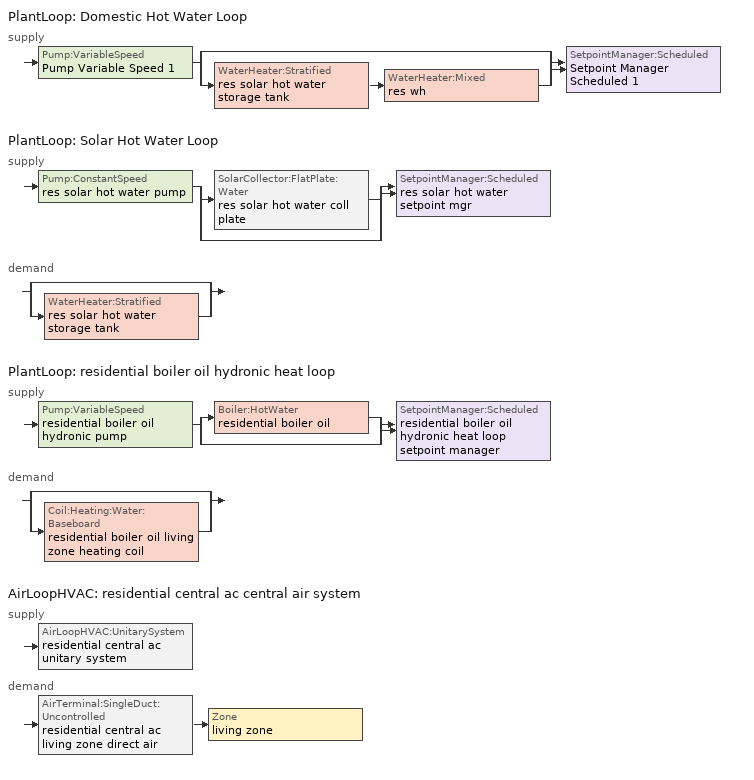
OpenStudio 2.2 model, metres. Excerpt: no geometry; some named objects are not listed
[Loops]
PlantLoop 'Domestic Hot Water Loop'
 supply: Pump:VariableSpeed 'Pump Variable Speed 1' > split
  | bypass
  | WaterHeater:Stratified 'res solar hot water storage tank' > WaterHeater:Mixed 'res wh'
  join > SetpointManager:Scheduled 'Setpoint Manager Scheduled 1'
PlantLoop 'Solar Hot Water Loop'
 supply: Pump:ConstantSpeed 'res solar hot water pump' > split
  | SolarCollector:FlatPlate:Water 'res solar hot water coll plate'
  | bypass
  join > SetpointManager:Scheduled 'res solar hot water setpoint mgr'
 demand: split
  | bypass
  | WaterHeater:Stratified 'res solar hot water storage tank'
PlantLoop 'residential boiler oil hydronic heat loop'
 supply: Pump:VariableSpeed 'residential boiler oil hydronic pump' > split
  | Boiler:HotWater 'residential boiler oil'
  | bypass
  join > SetpointManager:Scheduled 'residential boiler oil hydronic heat loop setpoint manager'
 demand: split
  | bypass
  | Coil:Heating:Water:Baseboard 'residential boiler oil living zone heating coil'
AirLoopHVAC 'residential central ac central air system'
 supply: AirLoopHVAC:UnitarySystem 'residential central ac unitary system'
 demand: AirTerminal:SingleDuct:Uncontrolled 'residential central ac living zone direct air' > Zone 'living zone'
[Sizing:Zone] Zone Cooling Design Supply Air Temperature Input Method=SupplyAirTemperature; Zone Cooling Design Supply Air Temperature {C}=14; Zone Cooling Design Supply Air Temperature Difference {deltaC}=11.11; Zone Heating Design Supply Air Temperature Input Method=SupplyAirTemperature; Zone Heating Design Supply Air Temperature {C}=40; Zone Heating Design Supply Air Temperature Difference {deltaC}=11.11; Zone Cooling Design Supply Air Humidity Ratio {kg-H2O/kg-air}=0.0085; Zone Heating Design Supply Air Humidity Ratio {kg-H2O/kg-air}=0.008; Cooling Design Air Flow Method=DesignDay; Heating Design Air Flow Method=DesignDay; Account for Dedicated Outdoor Air System=No; Dedicated Outdoor Air System Control Strategy=NeutralSupplyAir; Dedicated Outdoor Air Low Setpoint Temperature for Design {C}=autosize; Dedicated Outdoor Air High Setpoint Temperature for Design {C}=autosize
living zone; unfinished attic zone; crawl zone; res ds_u 1 ret air zone
[Zone equipment]
living zone: residential boiler oil living zone convective water, residential central ac living zone direct air
[PlantLoop] Load Distribution Scheme=Optimal
Name | Glycol Concentration | Maximum Loop Flow Rate {m3/s} | Plant Loop Volume {m3} | Fluid Type | Maximum Loop Temperature {C} | Minimum Loop Temperature {C} | Minimum Loop Flow Rate {m3/s} | Availability Manager | Plant Equipment Operation Heating Load Schedule
Domestic Hot Water Loop | 0 | 0.01 | 0.003
Solar Hot Water Loop | 50 |  | Autocalculate | PropyleneGlycol | 100 | 0 | 0 | res solar hot water useful energy | Always On Discrete
residential boiler oil hydronic heat loop | 0 |  | Autocalculate | Water | 100 | 0 | 0
[Sizing:Plant] Loop Type=Heating; Sizing Option=NonCoincident; Zone Timesteps in Averaging Window=1; Coincident Sizing Factor Mode=None
Name | Design Loop Exit Temperature {C} | Loop Design Temperature Difference {deltaC}
Domestic Hot Water Loop; Solar Hot Water Loop | 52.6667 | 5.55556
residential boiler oil hydronic heat loop | 82.2222 | 11.1111
[Pump:VariableSpeed] Fraction of Motor Inefficiencies to Fluid Stream=0; Coefficient 1 of the Part Load Performance Curve=0; Coefficient 2 of the Part Load Performance Curve=1; Coefficient 3 of the Part Load Performance Curve=0; Coefficient 4 of the Part Load Performance Curve=0; Pump Control Type=Intermittent
Name | Rated Flow Rate {m3/s} | Rated Pump Head {Pa} | Rated Power Consumption {W} | Motor Efficiency
Pump Variable Speed 1 | 0.01 | 1 | 0 | 1
residential boiler oil hydronic pump | 0.000630902 | 179352 |  | 0.9
[SetpointManager:Scheduled] Control Variable=Temperature
Name | Schedule
Setpoint Manager Scheduled 1; res solar hot water setpoint mgr | dhw temp
residential boiler oil hydronic heat loop setpoint manager | residential boiler oil hydronic heat supply setpoint
[WaterHeater:Mixed]
res wh: Tank Volume {m3}=0.143846; Setpoint Temperature Schedule=WH Setpoint Temp; Deadband Temperature Difference {deltaC}=2; Maximum Temperature Limit {C}=99; Heater Control Type=Cycle; Heater Maximum Capacity {W}=11722.8; Heater Minimum Capacity {W}=0; Heater Fuel Type=PropaneGas; Heater Thermal Efficiency=0.904406; Off Cycle Parasitic Fuel Consumption Rate {W}=1; Off Cycle Parasitic Fuel Type=Electricity; Off Cycle Parasitic Heat Fraction to Tank=0; On Cycle Parasitic Fuel Consumption Rate {W}=125; On Cycle Parasitic Fuel Type=Electricity; On Cycle Parasitic Heat Fraction to Tank=0; Ambient Temperature Indicator=ThermalZone; Ambient Temperature Thermal Zone=living zone; Off Cycle Loss Coefficient to Ambient Temperature {W/K}=1.37737; Off Cycle Loss Fraction to Thermal Zone=0.96; On Cycle Loss Coefficient to Ambient Temperature {W/K}=1.37737; On Cycle Loss Fraction to Thermal Zone=1; Use Side Effectiveness=1; Source Side Effectiveness=1; Use Side Design Flow Rate {m3/s}=autosize; Source Side Design Flow Rate {m3/s}=autosize; Indirect Water Heating Recovery Time {hr}=1.5
[Pump:ConstantSpeed]
res solar hot water pump: Rated Flow Rate {m3/s}=5.68724e-05; Rated Pump Head {Pa}=90000; Rated Power Consumption {W}=32; Motor Efficiency=0.3; Fraction of Motor Inefficiencies to Fluid Stream=0.2; Pump Control Type=Intermittent
[SolarCollector:FlatPlate:Water]
res solar hot water coll plate: SolarCollectorPerformance=res solar hot water coll perf; Surface=res solar hot water shading surface; Maximum Flow Rate {m3/s}=5.68724e-05
[SolarCollectorPerformance:FlatPlate]
res solar hot water coll perf: Gross Area {m2}=3.71612; Test Fluid=Water; Test Flow Rate {m3/s}=5.68724e-05; Test Correlation Type=Inlet; Coefficient 1 of Efficiency Equation=0.77; Coefficient 2 of Efficiency Equation {W/m2-K}=-4.50286; Coefficient 2 of Incident Angle Modifier=-0.1; Coefficient 3 of Incident Angle Modifier=-0.0055
[WaterHeater:Stratified]
res solar hot water storage tank: Tank Volume {m3}=0.227125; Tank Height {m}=0.114628; Tank Shape=VerticalCylinder; Tank Perimeter {m}=0.120038; Maximum Temperature Limit {C}=99; Heater Priority Control=MasterSlave; Heater 1 Setpoint Temperature Schedule=WH Setpoint Temp; Heater 1 Deadband Temperature Difference {deltaC}=2; Heater 1 Capacity {W}=0; Heater 1 Height {m}=0; Heater 2 Setpoint Temperature Schedule=WH Setpoint Temp; Heater 2 Deadband Temperature Difference {deltaC}=5; Heater 2 Capacity {W}=0; Heater 2 Height {m}=0; Heater Fuel Type=Electricity; Heater Thermal Efficiency=1; Off Cycle Parasitic Fuel Consumption Rate {W}=10; Off Cycle Parasitic Fuel Type=Electricity; Off Cycle Parasitic Heat Fraction to Tank=0; Off Cycle Parasitic Height {m}=0; On Cycle Parasitic Fuel Consumption Rate {W}=10; On Cycle Parasitic Fuel Type=Electricity; On Cycle Parasitic Heat Fraction to Tank=0; On Cycle Parasitic Height {m}=0; Ambient Temperature Indicator=ThermalZone; Ambient Temperature Thermal Zone=living zone; Uniform Skin Loss Coefficient per Unit Area to Ambient Temperature {W/m2-K}=0.567826; Skin Loss Fraction to Zone=1; Off Cycle Flue Loss Coefficient to Ambient Temperature {W/K}=0; Off Cycle Flue Loss Fraction to Zone=1; Use Side Effectiveness=1; Use Side Inlet Height {m}=0; Use Side Outlet Height {m}=0.114628; Source Side Effectiveness=0.7; Source Side Inlet Height {m}=0.0382094; Source Side Outlet Height {m}=0; Inlet Mode=Fixed; Use Side Design Flow Rate {m3/s}=autosize; Source Side Design Flow Rate {m3/s}=5.68724e-05; Indirect Water Heating Recovery Time {hr}=1.5; Number of Nodes=8; Additional Destratification Conductivity {W/m-K}=0; Node 1 Additional Loss Coefficient {W/m2-K}=0; Node 2 Additional Loss Coefficient {W/m2-K}=0; Node 3 Additional Loss Coefficient {W/m2-K}=0; Node 4 Additional Loss Coefficient {W/m2-K}=0; Node 5 Additional Loss Coefficient {W/m2-K}=0; Node 6 Additional Loss Coefficient {W/m2-K}=0; Node 7 Additional Loss Coefficient {W/m2-K}=0; Node 8 Additional Loss Coefficient {W/m2-K}=0; Node 9 Additional Loss Coefficient {W/m2-K}=0; Node 10 Additional Loss Coefficient {W/m2-K}=0; Node 11 Additional Loss Coefficient {W/m2-K}=0; Node 12 Additional Loss Coefficient {W/m2-K}=0; Source Side Flow Control Mode=IndirectHeatPrimarySetpoint
[AvailabilityManager:DifferentialThermostat]
res solar hot water useful energy: Temperature Difference On Limit {deltaC}=0; Temperature Difference Off Limit {deltaC}=0
[Boiler:HotWater]
residential boiler oil: Fuel Type=FuelOil#1; Nominal Capacity {W}=29307.1; Nominal Thermal Efficiency=0.76; Efficiency Curve Temperature Evaluation Variable=LeavingBoiler; Normalized Boiler Efficiency Curve=NonCondensingBoilerEff; Design Water Outlet Temperature {C}=82.2222; Minimum Part Load Ratio=0.99; Maximum Part Load Ratio=1; Optimum Part Load Ratio=1; Water Outlet Upper Temperature Limit {C}=99.9; Boiler Flow Mode=ConstantFlow; Parasitic Electric Load {W}=220; Sizing Factor=1
[Coil:Heating:Water:Baseboard]
residential boiler oil living zone heating coil: Heating Design Capacity Method=HeatingDesignCapacity; Heating Design Capacity {W}=29307.1; Heating Design Capacity Per Floor Area {W/m2}=0; Fraction of Autosized Heating Design Capacity=0.8; U-Factor Times Area Value {W/K}=2110.11; Maximum Water Flow Rate {m3/s}=0.00126249; Convergence Tolerance=0.001
[ZoneHVAC:Baseboard:Convective:Water]
residential boiler oil living zone convective water: Availability Schedule=residential heating season; Heating Coil=residential boiler oil living zone heating coil
[Coil:Cooling:DX:MultiSpeed:StageData] Rated Evaporator Fan Power Per Volume Flow Rate {W/(m3/s)}=773.3; Nominal Time for Condensate Removal to Begin {s}=1000; Ratio of Initial Moisture Evaporation Rate and Steady State Latent Capacity=1.5; Maximum Cycling Rate {cycles/hr}=3; Latent Capacity Time Constant {s}=45; Rated Waste Heat Fraction of Power Input=0.2; Waste Heat Function of Temperature Curve=ConstantBiquadratic; Evaporative Condenser Effectiveness=0.9; Evaporative Condenser Air Flow Rate {m3/s}=autosize; Rated Evaporative Condenser Pump Power Consumption {W}=autosize
Name | Gross Rated Total Cooling Capacity {W} | Gross Rated Sensible Heat Ratio | Gross Rated Cooling COP {W/W} | Rated Air Flow Rate {m3/s} | Total Cooling Capacity Function of Temperature Curve | Total Cooling Capacity Function of Flow Fraction Curve | Energy Input Ratio Function of Temperature Curve | Energy Input Ratio Function of Flow Fraction Curve | Part Load Fraction Correlation Curve
Coil Cooling DX Multi Speed Stage Data 1 | 12660.7 | 0.714817 | 4.29295 | 0.720834 | Cool-Cap-fT1 | Cool-Cap-fFF1 | Cool-EIR-fT1 | Cool-EIR-fFF1 | Cool-PLF-fPLR1
Coil Cooling DX Multi Speed Stage Data 2 | 17584.3 | 0.733765 | 3.92994 | 0.838179 | Cool-Cap-fT2 | Cool-Cap-fFF2 | Cool-EIR-fT2 | Cool-EIR-fFF2 | Cool-PLF-fPLR2
[Coil:Cooling:DX:MultiSpeed]
residential central ac cooling coil: Availability Schedule=residential cooling season; Condenser Type=AirCooled; Apply Part Load Fraction to Speeds Greater than 1=No; Apply Latent Degradation to Speeds Greater than 1=No; Crankcase Heater Capacity {W}=0; Maximum Outdoor Dry-Bulb Temperature for Crankcase Heater Operation {C}=12.7778; Basin Heater Capacity {W/K}=0; Basin Heater Setpoint Temperature {C}=2; Fuel Type=Electricity; Stage 1=Coil Cooling DX Multi Speed Stage Data 1; Stage 2=Coil Cooling DX Multi Speed Stage Data 2
[Fan:OnOff]
residential central ac supply fan: Availability Schedule=Always On Discrete; Fan Efficiency=0.195937; Pressure Rise {Pa}=124.55; Maximum Flow Rate {m3/s}=0.380154; Motor Efficiency=1; Motor In Airstream Fraction=1; Fan Power Ratio Function of Speed Ratio Curve=residential central ac fan power curve; Fan Efficiency Ratio Function of Speed Ratio Curve=residential central ac fan eff curve
[AirLoopHVAC:UnitarySystem]
residential central ac unitary system: Control Type=Load; Controlling Zone or Thermostat Location=living zone; Dehumidification Control Type=None; Availability Schedule=Always On Discrete; Supply Fan=residential central ac supply fan; Fan Placement=BlowThrough; Supply Air Fan Operating Mode Schedule=Always Off Discrete; DX Heating Coil Sizing Ratio=1; Cooling Coil=residential central ac cooling coil; Use DOAS DX Cooling Coil=No; DOAS DX Cooling Coil Leaving Minimum Air Temperature {C}=2; Latent Load Control=SensibleOnlyLoadControl; Supply Air Flow Rate Method During Cooling Operation=SupplyAirFlowRate; Supply Air Flow Rate During Cooling Operation {m3/s}=0.380149; Supply Air Flow Rate Method During Heating Operation=SupplyAirFlowRate; Supply Air Flow Rate During Heating Operation {m3/s}=4.71947e-09; Supply Air Flow Rate When No Cooling or Heating is Required {m3/s}=0; Maximum Supply Air Temperature {C}=48.8889; Maximum Outdoor Dry-Bulb Temperature for Supplemental Heater Operation {C}=21; Maximum Cycling Rate {cycles/hr}=2.5; Heat Pump Time Constant {s}=60; Fraction of On-Cycle Power Use=0.01; Heat Pump Fan Delay Time {s}=60; Ancilliary On-Cycle Electric Power {W}=0; Ancilliary Off-Cycle Electric Power {W}=0; Design Specification Multispeed Object=Unitary System Performance Multispeed 1
[UnitarySystemPerformance:Multispeed]
Unitary System Performance Multispeed 1: Single Mode Operation=No; Heating Speed Supply Air Flow Ratio 1=autosize; Cooling Speed Supply Air Flow Ratio 1=0.86; Heating Speed Supply Air Flow Ratio 2=autosize; Cooling Speed Supply Air Flow Ratio 2=1
[AirLoopHVAC]
residential central ac central air system: Availability Schedule=Always On Discrete; Design Supply Air Flow Rate {m3/s}=0.380149
[Sizing:System]
residential central ac central air system: Type of Load to Size On=Sensible; Design Outdoor Air Flow Rate {m3/s}=Autosize; Minimum System Air Flow Ratio=0.3; Preheat Design Temperature {C}=7; Preheat Design Humidity Ratio {kg-H2O/kg-Air}=0.008; Precool Design Temperature {C}=12.8; Precool Design Humidity Ratio {kg-H2O/kg-Air}=0.008; Central Cooling Design Supply Air Temperature {C}=12.8; Central Heating Design Supply Air Temperature {C}=16.7; Sizing Option=NonCoincident; 100% Outdoor Air in Cooling=Yes; 100% Outdoor Air in Heating=Yes; Central Cooling Design Supply Air Humidity Ratio {kg-H2O/kg-Air}=0.0085; Central Heating Design Supply Air Humidity Ratio {kg-H2O/kg-Air}=0.008; Cooling Design Air Flow Method=DesignDay; Cooling Design Air Flow Rate {m3/s}=0; Heating Design Air Flow Method=DesignDay; Heating Design Air Flow Rate {m3/s}=0; System Outdoor Air Method=ZoneSum; Zone Maximum Outdoor Air Fraction=1; Cooling Supply Air Flow Rate Per Floor Area {m3/s-m2}=0.00996765; Cooling Fraction of Autosized Cooling Supply Air Flow Rate=1; Cooling Supply Air Flow Rate Per Unit Cooling Capacity {m3/s-W}=3.94755e-05; Heating Supply Air Flow Rate Per Floor Area {m3/s-m2}=0.00996765; Heating Fraction of Autosized Heating Supply Air Flow Rate=1; Heating Fraction of Autosized Cooling Supply Air Flow Rate=1; Heating Supply Air Flow Rate Per Unit Heating Capacity {m3/s-W}=3.15882e-05; Cooling Design Capacity Method=CoolingDesignCapacity; Cooling Design Capacity {W}=autosize; Cooling Design Capacity Per Floor Area {W/m2}=234.7; Fraction of Autosized Cooling Design Capacity=1; Heating Design Capacity Method=HeatingDesignCapacity; Heating Design Capacity {W}=autosize; Heating Design Capacity Per Floor Area {W/m2}=157; Fraction of Autosized Heating Design Capacity=1; Central Cooling Capacity Control Method=OnOff
[AirTerminal:SingleDuct:Uncontrolled]
residential central ac living zone direct air: Availability Schedule=Always On Discrete; Maximum Air Flow Rate {m3/s}=0.380149
[ElectricEquipment:Definition] Design Level Calculation Method=EquipmentLevel; Design Level {W}=0; Fraction Latent=0; Fraction Radiant=0; Fraction Lost=1
res infil_u 1 house exh fan load equip; res infil_u 1 range hood fan load equip; res infil_u 1 bath exh fan load equip
[OtherEquipment:Definition] Design Level Calculation Method=EquipmentLevel; Design Level {W}=0
res_ds_u_1_sup_s_lk_to_lv equip; res_ds_u_1_sup_lat_lk_to_lv equip; res_ds_u_1_sup_d_cn_to_lv equip; res_ds_u_1_sup_d_cn_to_ah equip; res_ds_u_1_ret_d_cn_to_pl equip; res_ds_u_1_ret_d_cn_to_ah equip; res_ds_u_1_sup_s_lk_to_ah equip; res_ds_u_1_sup_lat_lk_to_ah equip; res_ds_u_1_ret_s_lk equip; res_ds_u_1_ret_lat_lk equip
[EnergyManagementSystem:Sensor]
Name | Output Variable or Output Meter Index Key | Output Variable or Output Meter
res_af_u_1_tt_s | living zone | Zone Outdoor Air Drybulb Temperature
res_af_u_1_tin_s | living zone | Zone Mean Air Temperature
res_nv_u_1_pb_s |  | Site Outdoor Air Barometric Pressure
res_nv_u_1_phiin_s | living zone | Zone Air Relative Humidity
res_nv_u_1_wt_s |  | Site Outdoor Air Humidity Ratio
res_af_u_1_vw_s |  | Site Wind Speed
res_infil_u_1_wh_sch_s | Always On Discrete | Schedule Value
res_infil_u_1_range_sch_s | res infil_u 1 range hood schedule | Schedule Value
res_infil_u_1_bath_sch_s | res infil_u 1 bath exhaust schedule | Schedule Value
res_infil_u_1_clothes_dryer_sch_s | res infil_u 1 clothes dryer exhaust schedule | Schedule Value
res_nv_u_1_nva_s | res nv_u 1 avail schedule | Schedule Value
res_nv_u_1_sp_s | res nv_u 1 temp schedule | Schedule Value
res_ds_u_1_ah_mfr_s | Node 50 | System Node Mass Flow Rate
res_ds_u_1_fan_rtf_s | residential central ac supply fan | Fan Runtime Fraction
res_ds_u_1_ah_vfr_s | Node 50 | System Node Current Density Volume Flow Rate
res_ds_u_1_ah_tt_s | Node 50 | System Node Temperature
res_ds_u_1_ret_air_t_s | Node 53 | System Node Temperature
res_ds_u_1_ah_wt_s | Node 50 | System Node Humidity Ratio
res_ds_u_1_ret_air_w_s | Node 53 | System Node Humidity Ratio
res_ds_u_1_ah_t_s | crawl zone | Zone Air Temperature
res_ds_u_1_ah_w_s | crawl zone | Zone Mean Air Humidity Ratio
[EnergyManagementSystem:Actuator]
Name | Actuated Component | Actuated Component Type | Actuated Component Control Type
res_infil_u_1_flow_act | res infil_u 1 flow | Zone Infiltration | Air Exchange Flow Rate
res_nv_u_1_flow_act | res nv_u 1 flow | Zone Infiltration | Air Exchange Flow Rate
res_infil_u_1_house_exh_fan_load_equip_act | res infil_u 1 house exh fan load equip | ElectricEquipment | Electric Power Level
res_infil_u_1_range_hood_fan_load_equip_act | res infil_u 1 range hood fan load equip | ElectricEquipment | Electric Power Level
res_infil_u_1_bath_exh_fan_load_equip_act | res infil_u 1 bath exh fan load equip | ElectricEquipment | Electric Power Level
res_ds_u_1_sup_s_lk_to_lv_equip_act | res_ds_u_1_sup_s_lk_to_lv equip | OtherEquipment | Power Level
res_ds_u_1_sup_lat_lk_to_lv_equip_act | res_ds_u_1_sup_lat_lk_to_lv equip | OtherEquipment | Power Level
res_ds_u_1_sup_d_cn_to_lv_equip_act | res_ds_u_1_sup_d_cn_to_lv equip | OtherEquipment | Power Level
res_ds_u_1_sup_d_cn_to_ah_equip_act | res_ds_u_1_sup_d_cn_to_ah equip | OtherEquipment | Power Level
res_ds_u_1_ret_d_cn_to_pl_equip_act | res_ds_u_1_ret_d_cn_to_pl equip | OtherEquipment | Power Level
res_ds_u_1_ret_d_cn_to_ah_equip_act | res_ds_u_1_ret_d_cn_to_ah equip | OtherEquipment | Power Level
res_ds_u_1_sup_s_lk_to_ah_equip_act | res_ds_u_1_sup_s_lk_to_ah equip | OtherEquipment | Power Level
res_ds_u_1_sup_lat_lk_to_ah_equip_act | res_ds_u_1_sup_lat_lk_to_ah equip | OtherEquipment | Power Level
res_ds_u_1_ret_s_lk_equip_act | res_ds_u_1_ret_s_lk equip | OtherEquipment | Power Level
res_ds_u_1_ret_lat_lk_equip_act | res_ds_u_1_ret_lat_lk equip | OtherEquipment | Power Level
res_ds_u_1_ah_to_liv_mix_act | res_ds_u_1_ah_to_liv mix | ZoneMixing | Air Exchange Flow Rate
res_ds_u_1_liv_to_ah_mix_act | res_ds_u_1_liv_to_ah mix | ZoneMixing | Air Exchange Flow Rate
[EnergyManagementSystem:Program]
res_infil_u_1_program: Set p_m = 0.14; Set p_s = 0.22; Set s_m = 270; Set s_s = 370; Set z_m = 9.99744; Set z_s = 4.876799999999999; Set f_t = (((s_m/z_m)^p_m)*((z_s/s_s)^p_s)); Set u_1_VwindL = (f_t*res_af_u_1_vw_s); Set Tdiff = res_af_u_1_tin_s-res_af_u_1_tt_s; Set dT = @Abs Tdiff; Set c = 0.01; Set Cs = 0.0865; Set Cw = 0.1284; Set n = 0.67; Set sft = (f_t*0.7000000000000001); Set temp1 = ((c*Cw)*((sft*res_af_u_1_vw_s)^(2*n)))^2; Set Qn = (((c*Cs*(dT^n))^2)+temp1)^0.5; Set Tdiff = res_af_u_1_tin_s-res_af_u_1_tt_s; Set dT = @Abs Tdiff; Set QWHV = res_infil_u_1_wh_sch_s*0.0; Set Qrange = res_infil_u_1_range_sch_s*0.0472; Set Qdryer = res_infil_u_1_clothes_dryer_sch_s*0.0; Set Qbath = res_infil_u_1_bath_sch_s*0.0472; Set QhpwhOut = 0; Set QhpwhIn = 0; Set QductsOut = res_ds_u_1_lk_exh_fan_equiv; Set QductsIn = res_ds_u_1_lk_sup_fan_equiv; Set Qout = Qrange+Qbath+Qdryer+QhpwhOut+QductsOut; Set Qin = QWHV+QhpwhIn+QductsIn; Set Qu = @Abs (Qout- Qin); Set Qb = (@Min Qout Qin); Set faneff_wh = 1; Set res_infil_u_1_house_exh_fan_load_equip_act = (QWHV*300)/faneff_wh; Set faneff_sp = 0.4719474432000001; Set res_infil_u_1_range_hood_fan_load_equip_act = (Qrange*300)/faneff_sp; Set res_infil_u_1_bath_exh_fan_load_equip_act = (Qbath*300)/faneff_sp; Set Q_acctd_for_elsewhere = QhpwhOut+QhpwhIn+QductsOut+QductsIn; Set res_infil_u_1_flow_act = (((Qu^2)+(Qn^2))^0.5)-Q_acctd_for_elsewhere; Set res_infil_u_1_flow_act = (@Max res_infil_u_1_flow_act 0)
res_nv_u_1_program: Set Tdiff = res_af_u_1_tin_s-res_af_u_1_tt_s; Set dT = (@Abs Tdiff); Set pt = (@RhFnTdbWPb res_af_u_1_tt_s res_nv_u_1_wt_s res_nv_u_1_pb_s); Set NVA = 9216.686557221345; Set Cs = 0.00017926040778923252; Set Cw = 8.70903777141566e-05; Set MNV = 2.517053030400003; Set MHR = 0.0115; Set MRH = 0.7; Set temp1 = (res_nv_u_1_nva_s*NVA); Set SGNV = temp1*((((Cs*dT)+(Cw*(res_af_u_1_vw_s^2)))^0.5)/1000); If (res_nv_u_1_wt_s<MHR) && (pt<MRH) && (res_af_u_1_tin_s>res_nv_u_1_sp_s); Set temp2 = (res_af_u_1_tin_s-res_nv_u_1_sp_s); Set NVadj1 = temp2/(res_af_u_1_tin_s-res_af_u_1_tt_s); Set NVadj2 = (@Min NVadj1 1); Set NVadj3 = (@Max NVadj2 0); Set NVadj = SGNV*NVadj3; Set res_nv_u_1_flow_act = (@Min NVadj MNV); Else; Set res_nv_u_1_flow_act = 0; EndIf
res_ds_u_1_program: Set res_ds_u_1_ah_mfr = res_ds_u_1_ah_mfr_s; Set res_ds_u_1_fan_rtf = res_ds_u_1_fan_rtf_s; Set res_ds_u_1_ah_vfr = res_ds_u_1_ah_vfr_s; Set res_ds_u_1_ah_tt = res_ds_u_1_ah_tt_s; Set res_ds_u_1_ah_wt = res_ds_u_1_ah_wt_s; Set res_ds_u_1_ret_air_t = res_ds_u_1_ret_air_t_s; Set res_ds_u_1_ret_air_w = res_ds_u_1_ret_air_w_s; Set res_ds_u_1_ah_t = res_ds_u_1_ah_t_s; Set res_ds_u_1_ah_w = res_ds_u_1_ah_w_s; Run res_ds_u_1_lk_subrout; Set res_ds_u_1_sup_s_lk_to_lv_equip_act = res_ds_u_1_sup_s_lk_to_lv; Set res_ds_u_1_sup_lat_lk_to_lv_equip_act = res_ds_u_1_sup_lat_lk_to_lv; Set res_ds_u_1_sup_d_cn_to_lv_equip_act = res_ds_u_1_sup_d_cn_to_lv; Set res_ds_u_1_sup_d_cn_to_ah_equip_act = res_ds_u_1_sup_d_cn_to_ah; Set res_ds_u_1_sup_s_lk_to_ah_equip_act = res_ds_u_1_sup_s_lk_to_ah; Set res_ds_u_1_sup_lat_lk_to_ah_equip_act = res_ds_u_1_sup_lat_lk_to_ah; Set res_ds_u_1_ret_s_lk_equip_act = res_ds_u_1_ret_s_lk; Set res_ds_u_1_ret_lat_lk_equip_act = res_ds_u_1_ret_lat_lk; Set res_ds_u_1_ret_d_cn_to_pl_equip_act = res_ds_u_1_ret_d_cn_to_pl; Set res_ds_u_1_ret_d_cn_to_ah_equip_act = res_ds_u_1_ret_d_cn_to_ah; Set res_ds_u_1_ah_to_liv_mix_act = res_ds_u_1_ah_to_liv; Set res_ds_u_1_liv_to_ah_mix_act = res_ds_u_1_liv_to_ah
[EnergyManagementSystem:OutputVariable]
res infil_u 1 loc w spd: EMS Variable=u_1_VwindL; Type of Data in Variable=Averaged; Update Frequency=ZoneTimestep; EMS Program or Subroutine=res_infil_u_1_program; Units=m/s
[EnergyManagementSystem:ProgramCallingManager]
res af_u 1 program calling manager: BeginTimestepBeforePredictor; res_infil_u_1_program; res_nv_u_1_program
res ds_u 1 program calling manager: EndOfSystemTimestepAfterHVACReporting; res_ds_u_1_program
[AirLoopHVAC:ReturnPlenum]
Air Loop HVAC Return Plenum 1: ThermalZone=res ds_u 1 ret air zone
[EnergyManagementSystem:Subroutine]
res_ds_u_1_lk_subrout: Set f_sup = 0.09130904130869132; Set f_ret = 0.06673326673326675; Set f_OA = 1.0e-06; Set oafrate = f_OA * res_ds_u_1_ah_vfr_s; Set suplkfrate = f_sup * res_ds_u_1_ah_vfr_s; Set retlkfrate = f_ret * res_ds_u_1_ah_vfr_s; Set res_ds_u_1_ah_to_liv = (@Abs (suplkfrate-retlkfrate-oafrate)); Set res_ds_u_1_liv_to_ah = 0; Set res_ds_u_1_lk_sup_fan_equiv = 0; Set res_ds_u_1_lk_exh_fan_equiv = oafrate; If res_ds_u_1_ah_mfr_s>0; Set h_SA = (@HFnTdbW res_ds_u_1_ah_tt_s res_ds_u_1_ah_wt_s); Set h_AHZone = (@HFnTdbW res_ds_u_1_ah_t_s res_ds_u_1_ah_w_s); Set h_RA = (@HFnTdbW res_ds_u_1_ret_air_t_s res_ds_u_1_ret_air_w_s); Set h_fg = (@HfgAirFnWTdb res_ds_u_1_ah_wt_s res_ds_u_1_ah_tt_s); Set SALeakageQtot = f_sup * res_ds_u_1_ah_mfr_s*(h_RA - h_SA); Set temp1 = h_fg*(res_ds_u_1_ret_air_w_s-res_ds_u_1_ah_wt_s); Set res_ds_u_1_sup_lat_lk_to_lv = f_sup*res_ds_u_1_ah_mfr_s*temp1; Set res_ds_u_1_sup_s_lk_to_lv = SALeakageQtot-res_ds_u_1_sup_lat_lk_to_lv; Set eTm = (res_ds_u_1_fan_rtf_s/(res_ds_u_1_ah_mfr_s*1006.0))*80.681; Set eTm = 0-eTm; If eTm<-1000; Set tsup = res_ds_u_1_ah_t_s; Else; Set temp4 = res_ds_u_1_ah_t_s; Set tsup = temp4+((res_ds_u_1_ah_tt_s-res_ds_u_1_ah_t_s)*(@Exp eTm)); EndIf; Set temp5 = tsup-res_ds_u_1_ah_tt_s; Set res_ds_u_1_sup_d_cn_to_lv = res_ds_u_1_ah_mfr_s*1006.0*temp5; Set res_ds_u_1_sup_d_cn_to_ah = 0-res_ds_u_1_sup_d_cn_to_lv; Set eTm = (res_ds_u_1_fan_rtf_s/(res_ds_u_1_ah_mfr_s*1006.0))*74.475; Set eTm = 0-eTm; If eTm<-1000; Set tret = res_ds_u_1_ah_t_s; Else; Set temp6 = res_ds_u_1_ah_t_s; Set tret = temp6+((res_ds_u_1_ret_air_t_s-res_ds_u_1_ah_t_s)*(@Exp eTm)); EndIf; Set temp7 = tret-res_ds_u_1_ret_air_t_s; Set res_ds_u_1_ret_d_cn_to_pl = res_ds_u_1_ah_mfr_s*1006.0*temp7; Set res_ds_u_1_ret_d_cn_to_ah = 0-res_ds_u_1_ret_d_cn_to_pl; Set res_ds_u_1_ret_lat_lk = 0; Set temp2 = (res_ds_u_1_ah_t_s-res_ds_u_1_ret_air_t_s); Set res_ds_u_1_ret_s_lk = f_ret*res_ds_u_1_ah_mfr_s*1006.0*temp2; Set QtotLeakToAHZn = f_sup*res_ds_u_1_ah_mfr_s*(h_SA-h_AHZone); Set temp3 = (res_ds_u_1_ah_wt_s-res_ds_u_1_ah_w_s); Set res_ds_u_1_sup_lat_lk_to_ah = f_sup*res_ds_u_1_ah_mfr_s*h_fg*temp3; Set res_ds_u_1_sup_s_lk_to_ah = QtotLeakToAHZn-res_ds_u_1_sup_lat_lk_to_ah; Else; Set res_ds_u_1_sup_lat_lk_to_lv = 0; Set res_ds_u_1_sup_s_lk_to_lv = 0; Set res_ds_u_1_sup_d_cn_to_lv = 0; Set res_ds_u_1_sup_d_cn_to_ah = 0; Set res_ds_u_1_ret_d_cn_to_pl = 0; Set res_ds_u_1_ret_d_cn_to_ah = 0; Set res_ds_u_1_ret_lat_lk = 0; Set res_ds_u_1_ret_s_lk = 0; Set res_ds_u_1_sup_lat_lk_to_ah = 0; Set res_ds_u_1_sup_s_lk_to_ah = 0; EndIf
[Schedule:Ruleset]
Name | Default Day Schedule
residential heating season | Schedule Day 4
residential cooling season | Schedule Day 7
res infil_u 1 bath exhaust schedule | Schedule Day 11
res infil_u 1 clothes dryer exhaust schedule | Schedule Day 12
res infil_u 1 range hood schedule | Schedule Day 13
res nv_u 1 temp schedule | Schedule Day 16
res nv_u 1 avail schedule | Schedule Day 17
[Schedule:Day]
Schedule Day 4; Schedule Day 7; Schedule Day 11; Schedule Day 12; Schedule Day 13; Schedule Day 16; Schedule Day 17: 24, 0, 0
residential heating season allday1; residential heating season allday2; residential heating season allday3; residential heating season allday4; residential heating season allday5; residential heating season allday6; residential heating season allday7; residential heating season allday8; residential heating season allday9; residential heating season allday10; residential heating season allday11; residential heating season allday12; residential cooling season allday1; residential cooling season allday2; residential cooling season allday3; residential cooling season allday4; residential cooling season allday5; residential cooling season allday6; residential cooling season allday7; residential cooling season allday8; residential cooling season allday9; residential cooling season allday10; residential cooling season allday11; residential cooling season allday12; res nv_u 1 availability schedule allday1 on; res nv_u 1 availability schedule allday1 on 1; res nv_u 1 availability schedule allday1 on 2; res nv_u 1 availability schedule allday1 on 3; res nv_u 1 availability schedule allday1 on 4; res nv_u 1 availability schedule allday1 on 5; res nv_u 1 availability schedule allday1 on 6; res nv_u 1 availability schedule allday1 on 7; res nv_u 1 availability schedule allday1 on 8; res nv_u 1 availability schedule allday1 on 9; res nv_u 1 availability schedule allday1 on 10; res nv_u 1 availability schedule allday1 on 11: 1, 0, 1, 2, 0, 1, 3, 0, 1, 4, 0, 1, 5, 0, 1, 6, 0, 1, 7, 0, 1, 8, 0, 1, 9, 0, 1, 10, 0, 1, 11, 0, 1, 12, 0, 1, 13, 0, 1, 14, 0, 1, 15, 0, 1, 16, 0, 1, 17, 0, 1, 18, 0, 1, 19, 0, 1, 20, 0, 1, 21, 0, 1, 22, 0, 1, 23, 0, 1, 24, 0, 1
res infil_u 1 bath exhaust schedule allday1; res infil_u 1 bath exhaust schedule allday2; res infil_u 1 bath exhaust schedule allday3; res infil_u 1 bath exhaust schedule allday4; res infil_u 1 bath exhaust schedule allday5; res infil_u 1 bath exhaust schedule allday6; res infil_u 1 bath exhaust schedule allday7; res infil_u 1 bath exhaust schedule allday8; res infil_u 1 bath exhaust schedule allday9; res infil_u 1 bath exhaust schedule allday10; res infil_u 1 bath exhaust schedule allday11; res infil_u 1 bath exhaust schedule allday12: 1, 0, 0, 2, 0, 0, 3, 0, 0, 4, 0, 0, 5, 0, 0, 6, 0, 0, 7, 0, 1, 8, 0, 0, 9, 0, 0, 10, 0, 0, 11, 0, 0, 12, 0, 0, 13, 0, 0, 14, 0, 0, 15, 0, 0, 16, 0, 0, 17, 0, 0, 18, 0, 0, 19, 0, 0, 20, 0, 0, 21, 0, 0, 22, 0, 0, 23, 0, 0, 24, 0, 0
res infil_u 1 clothes dryer exhaust schedule allday1; res infil_u 1 clothes dryer exhaust schedule allday2; res infil_u 1 clothes dryer exhaust schedule allday3; res infil_u 1 clothes dryer exhaust schedule allday4; res infil_u 1 clothes dryer exhaust schedule allday5; res infil_u 1 clothes dryer exhaust schedule allday6; res infil_u 1 clothes dryer exhaust schedule allday7; res infil_u 1 clothes dryer exhaust schedule allday8; res infil_u 1 clothes dryer exhaust schedule allday9; res infil_u 1 clothes dryer exhaust schedule allday10; res infil_u 1 clothes dryer exhaust schedule allday11; res infil_u 1 clothes dryer exhaust schedule allday12: 1, 0, 0, 2, 0, 0, 3, 0, 0, 4, 0, 0, 5, 0, 0, 6, 0, 0, 7, 0, 0, 8, 0, 0, 9, 0, 0, 10, 0, 0, 11, 0, 1, 12, 0, 0, 13, 0, 0, 14, 0, 0, 15, 0, 0, 16, 0, 0, 17, 0, 0, 18, 0, 0, 19, 0, 0, 20, 0, 0, 21, 0, 0, 22, 0, 0, 23, 0, 0, 24, 0, 0
res infil_u 1 range hood schedule allday1; res infil_u 1 range hood schedule allday2; res infil_u 1 range hood schedule allday3; res infil_u 1 range hood schedule allday4; res infil_u 1 range hood schedule allday5; res infil_u 1 range hood schedule allday6; res infil_u 1 range hood schedule allday7; res infil_u 1 range hood schedule allday8; res infil_u 1 range hood schedule allday9; res infil_u 1 range hood schedule allday10; res infil_u 1 range hood schedule allday11; res infil_u 1 range hood schedule allday12: 1, 0, 0, 2, 0, 0, 3, 0, 0, 4, 0, 0, 5, 0, 0, 6, 0, 0, 7, 0, 0, 8, 0, 0, 9, 0, 0, 10, 0, 0, 11, 0, 0, 12, 0, 0, 13, 0, 0, 14, 0, 0, 15, 0, 0, 16, 0, 0, 17, 0, 0, 18, 0, 1, 19, 0, 0, 20, 0, 0, 21, 0, 0, 22, 0, 0, 23, 0, 0, 24, 0, 0
res nv_u 1 temp schedule allday1; res nv_u 1 temp schedule allday2; res nv_u 1 temp schedule allday3; res nv_u 1 temp schedule allday4; res nv_u 1 temp schedule allday11; res nv_u 1 temp schedule allday12: 1, 0, 22.7778, 2, 0, 22.7778, 3, 0, 22.7778, 4, 0, 22.7778, 5, 0, 22.7778, 6, 0, 22.7778, 7, 0, 22.7778, 8, 0, 22.7778, 9, 0, 22.7778, 10, 0, 22.7778, 11, 0, 22.7778, 12, 0, 22.7778, 13, 0, 22.7778, 14, 0, 22.7778, 15, 0, 22.7778, 16, 0, 22.7778, 17, 0, 22.7778, 18, 0, 22.7778, 19, 0, 22.7778, 20, 0, 22.7778, 21, 0, 22.7778, 22, 0, 22.7778, 23, 0, 22.7778, 24, 0, 22.7778
res nv_u 1 temp schedule allday5; res nv_u 1 temp schedule allday6; res nv_u 1 temp schedule allday7; res nv_u 1 temp schedule allday8; res nv_u 1 temp schedule allday9; res nv_u 1 temp schedule allday10: 1, 0, 17.7778, 2, 0, 17.7778, 3, 0, 17.7778, 4, 0, 17.7778, 5, 0, 17.7778, 6, 0, 17.7778, 7, 0, 17.7778, 8, 0, 17.7778, 9, 0, 17.7778, 10, 0, 17.7778, 11, 0, 17.7778, 12, 0, 17.7778, 13, 0, 17.7778, 14, 0, 17.7778, 15, 0, 17.7778, 16, 0, 17.7778, 17, 0, 17.7778, 18, 0, 17.7778, 19, 0, 17.7778, 20, 0, 17.7778, 21, 0, 17.7778, 22, 0, 17.7778, 23, 0, 17.7778, 24, 0, 17.7778
[Schedule:Rule] Apply Sunday=Yes; Apply Monday=Yes; Apply Tuesday=Yes; Apply Wednesday=Yes; Apply Thursday=Yes; Apply Friday=Yes; Apply Saturday=Yes; Date Specification Type=DateRange; Start Day=1
Name | Schedule Ruleset | Rule Order | Day Schedule | Start Month | End Month | End Day
residential heating season allday ruleset1 | residential heating season | 11 | residential heating season allday1 | 1 | 1 | 31
residential heating season allday ruleset2 | residential heating season | 10 | residential heating season allday2 | 2 | 2 | 28
residential heating season allday ruleset3 | residential heating season | 9 | residential heating season allday3 | 3 | 3 | 31
residential heating season allday ruleset4 | residential heating season | 8 | residential heating season allday4 | 4 | 4 | 30
residential heating season allday ruleset5 | residential heating season | 7 | residential heating season allday5 | 5 | 5 | 31
residential heating season allday ruleset6 | residential heating season | 6 | residential heating season allday6 | 6 | 6 | 30
residential heating season allday ruleset7 | residential heating season | 5 | residential heating season allday7 | 7 | 7 | 31
residential heating season allday ruleset8 | residential heating season | 4 | residential heating season allday8 | 8 | 8 | 31
residential heating season allday ruleset9 | residential heating season | 3 | residential heating season allday9 | 9 | 9 | 30
residential heating season allday ruleset10 | residential heating season | 2 | residential heating season allday10 | 10 | 10 | 31
residential heating season allday ruleset11 | residential heating season | 1 | residential heating season allday11 | 11 | 11 | 30
residential heating season allday ruleset12 | residential heating season | 0 | residential heating season allday12 | 12 | 12 | 31
residential cooling season allday ruleset1 | residential cooling season | 11 | residential cooling season allday1 | 1 | 1 | 31
residential cooling season allday ruleset2 | residential cooling season | 10 | residential cooling season allday2 | 2 | 2 | 28
residential cooling season allday ruleset3 | residential cooling season | 9 | residential cooling season allday3 | 3 | 3 | 31
residential cooling season allday ruleset4 | residential cooling season | 8 | residential cooling season allday4 | 4 | 4 | 30
residential cooling season allday ruleset5 | residential cooling season | 7 | residential cooling season allday5 | 5 | 5 | 31
residential cooling season allday ruleset6 | residential cooling season | 6 | residential cooling season allday6 | 6 | 6 | 30
residential cooling season allday ruleset7 | residential cooling season | 5 | residential cooling season allday7 | 7 | 7 | 31
residential cooling season allday ruleset8 | residential cooling season | 4 | residential cooling season allday8 | 8 | 8 | 31
residential cooling season allday ruleset9 | residential cooling season | 3 | residential cooling season allday9 | 9 | 9 | 30
residential cooling season allday ruleset10 | residential cooling season | 2 | residential cooling season allday10 | 10 | 10 | 31
residential cooling season allday ruleset11 | residential cooling season | 1 | residential cooling season allday11 | 11 | 11 | 30
residential cooling season allday ruleset12 | residential cooling season | 0 | residential cooling season allday12 | 12 | 12 | 31
res infil_u 1 bath exhaust schedule allday ruleset1 | res infil_u 1 bath exhaust schedule | 11 | res infil_u 1 bath exhaust schedule allday1 | 1 | 1 | 31
res infil_u 1 bath exhaust schedule allday ruleset2 | res infil_u 1 bath exhaust schedule | 10 | res infil_u 1 bath exhaust schedule allday2 | 2 | 2 | 28
res infil_u 1 bath exhaust schedule allday ruleset3 | res infil_u 1 bath exhaust schedule | 9 | res infil_u 1 bath exhaust schedule allday3 | 3 | 3 | 31
res infil_u 1 bath exhaust schedule allday ruleset4 | res infil_u 1 bath exhaust schedule | 8 | res infil_u 1 bath exhaust schedule allday4 | 4 | 4 | 30
res infil_u 1 bath exhaust schedule allday ruleset5 | res infil_u 1 bath exhaust schedule | 7 | res infil_u 1 bath exhaust schedule allday5 | 5 | 5 | 31
res infil_u 1 bath exhaust schedule allday ruleset6 | res infil_u 1 bath exhaust schedule | 6 | res infil_u 1 bath exhaust schedule allday6 | 6 | 6 | 30
res infil_u 1 bath exhaust schedule allday ruleset7 | res infil_u 1 bath exhaust schedule | 5 | res infil_u 1 bath exhaust schedule allday7 | 7 | 7 | 31
res infil_u 1 bath exhaust schedule allday ruleset8 | res infil_u 1 bath exhaust schedule | 4 | res infil_u 1 bath exhaust schedule allday8 | 8 | 8 | 31
res infil_u 1 bath exhaust schedule allday ruleset9 | res infil_u 1 bath exhaust schedule | 3 | res infil_u 1 bath exhaust schedule allday9 | 9 | 9 | 30
res infil_u 1 bath exhaust schedule allday ruleset10 | res infil_u 1 bath exhaust schedule | 2 | res infil_u 1 bath exhaust schedule allday10 | 10 | 10 | 31
res infil_u 1 bath exhaust schedule allday ruleset11 | res infil_u 1 bath exhaust schedule | 1 | res infil_u 1 bath exhaust schedule allday11 | 11 | 11 | 30
res infil_u 1 bath exhaust schedule allday ruleset12 | res infil_u 1 bath exhaust schedule | 0 | res infil_u 1 bath exhaust schedule allday12 | 12 | 12 | 31
res infil_u 1 clothes dryer exhaust schedule allday ruleset1 | res infil_u 1 clothes dryer exhaust schedule | 11 | res infil_u 1 clothes dryer exhaust schedule allday1 | 1 | 1 | 31
res infil_u 1 clothes dryer exhaust schedule allday ruleset2 | res infil_u 1 clothes dryer exhaust schedule | 10 | res infil_u 1 clothes dryer exhaust schedule allday2 | 2 | 2 | 28
res infil_u 1 clothes dryer exhaust schedule allday ruleset3 | res infil_u 1 clothes dryer exhaust schedule | 9 | res infil_u 1 clothes dryer exhaust schedule allday3 | 3 | 3 | 31
res infil_u 1 clothes dryer exhaust schedule allday ruleset4 | res infil_u 1 clothes dryer exhaust schedule | 8 | res infil_u 1 clothes dryer exhaust schedule allday4 | 4 | 4 | 30
res infil_u 1 clothes dryer exhaust schedule allday ruleset5 | res infil_u 1 clothes dryer exhaust schedule | 7 | res infil_u 1 clothes dryer exhaust schedule allday5 | 5 | 5 | 31
res infil_u 1 clothes dryer exhaust schedule allday ruleset6 | res infil_u 1 clothes dryer exhaust schedule | 6 | res infil_u 1 clothes dryer exhaust schedule allday6 | 6 | 6 | 30
res infil_u 1 clothes dryer exhaust schedule allday ruleset7 | res infil_u 1 clothes dryer exhaust schedule | 5 | res infil_u 1 clothes dryer exhaust schedule allday7 | 7 | 7 | 31
res infil_u 1 clothes dryer exhaust schedule allday ruleset8 | res infil_u 1 clothes dryer exhaust schedule | 4 | res infil_u 1 clothes dryer exhaust schedule allday8 | 8 | 8 | 31
res infil_u 1 clothes dryer exhaust schedule allday ruleset9 | res infil_u 1 clothes dryer exhaust schedule | 3 | res infil_u 1 clothes dryer exhaust schedule allday9 | 9 | 9 | 30
res infil_u 1 clothes dryer exhaust schedule allday ruleset10 | res infil_u 1 clothes dryer exhaust schedule | 2 | res infil_u 1 clothes dryer exhaust schedule allday10 | 10 | 10 | 31
res infil_u 1 clothes dryer exhaust schedule allday ruleset11 | res infil_u 1 clothes dryer exhaust schedule | 1 | res infil_u 1 clothes dryer exhaust schedule allday11 | 11 | 11 | 30
res infil_u 1 clothes dryer exhaust schedule allday ruleset12 | res infil_u 1 clothes dryer exhaust schedule | 0 | res infil_u 1 clothes dryer exhaust schedule allday12 | 12 | 12 | 31
res infil_u 1 range hood schedule allday ruleset1 | res infil_u 1 range hood schedule | 11 | res infil_u 1 range hood schedule allday1 | 1 | 1 | 31
res infil_u 1 range hood schedule allday ruleset2 | res infil_u 1 range hood schedule | 10 | res infil_u 1 range hood schedule allday2 | 2 | 2 | 28
res infil_u 1 range hood schedule allday ruleset3 | res infil_u 1 range hood schedule | 9 | res infil_u 1 range hood schedule allday3 | 3 | 3 | 31
res infil_u 1 range hood schedule allday ruleset4 | res infil_u 1 range hood schedule | 8 | res infil_u 1 range hood schedule allday4 | 4 | 4 | 30
res infil_u 1 range hood schedule allday ruleset5 | res infil_u 1 range hood schedule | 7 | res infil_u 1 range hood schedule allday5 | 5 | 5 | 31
res infil_u 1 range hood schedule allday ruleset6 | res infil_u 1 range hood schedule | 6 | res infil_u 1 range hood schedule allday6 | 6 | 6 | 30
res infil_u 1 range hood schedule allday ruleset7 | res infil_u 1 range hood schedule | 5 | res infil_u 1 range hood schedule allday7 | 7 | 7 | 31
res infil_u 1 range hood schedule allday ruleset8 | res infil_u 1 range hood schedule | 4 | res infil_u 1 range hood schedule allday8 | 8 | 8 | 31
res infil_u 1 range hood schedule allday ruleset9 | res infil_u 1 range hood schedule | 3 | res infil_u 1 range hood schedule allday9 | 9 | 9 | 30
res infil_u 1 range hood schedule allday ruleset10 | res infil_u 1 range hood schedule | 2 | res infil_u 1 range hood schedule allday10 | 10 | 10 | 31
res infil_u 1 range hood schedule allday ruleset11 | res infil_u 1 range hood schedule | 1 | res infil_u 1 range hood schedule allday11 | 11 | 11 | 30
res infil_u 1 range hood schedule allday ruleset12 | res infil_u 1 range hood schedule | 0 | res infil_u 1 range hood schedule allday12 | 12 | 12 | 31
res nv_u 1 temp schedule allday ruleset1 | res nv_u 1 temp schedule | 11 | res nv_u 1 temp schedule allday1 | 1 | 1 | 31
res nv_u 1 temp schedule allday ruleset2 | res nv_u 1 temp schedule | 10 | res nv_u 1 temp schedule allday2 | 2 | 2 | 28
res nv_u 1 temp schedule allday ruleset3 | res nv_u 1 temp schedule | 9 | res nv_u 1 temp schedule allday3 | 3 | 3 | 31
res nv_u 1 temp schedule allday ruleset4 | res nv_u 1 temp schedule | 8 | res nv_u 1 temp schedule allday4 | 4 | 4 | 30
res nv_u 1 temp schedule allday ruleset5 | res nv_u 1 temp schedule | 7 | res nv_u 1 temp schedule allday5 | 5 | 5 | 31
res nv_u 1 temp schedule allday ruleset6 | res nv_u 1 temp schedule | 6 | res nv_u 1 temp schedule allday6 | 6 | 6 | 30
res nv_u 1 temp schedule allday ruleset7 | res nv_u 1 temp schedule | 5 | res nv_u 1 temp schedule allday7 | 7 | 7 | 31
res nv_u 1 temp schedule allday ruleset8 | res nv_u 1 temp schedule | 4 | res nv_u 1 temp schedule allday8 | 8 | 8 | 31
res nv_u 1 temp schedule allday ruleset9 | res nv_u 1 temp schedule | 3 | res nv_u 1 temp schedule allday9 | 9 | 9 | 30
res nv_u 1 temp schedule allday ruleset10 | res nv_u 1 temp schedule | 2 | res nv_u 1 temp schedule allday10 | 10 | 10 | 31
res nv_u 1 temp schedule allday ruleset11 | res nv_u 1 temp schedule | 1 | res nv_u 1 temp schedule allday11 | 11 | 11 | 30
res nv_u 1 temp schedule allday ruleset12 | res nv_u 1 temp schedule | 0 | res nv_u 1 temp schedule allday12 | 12 | 12 | 31
res nv_u 1 availability schedule allday ruleset1 on | res nv_u 1 avail schedule | 11 | res nv_u 1 availability schedule allday1 on | 1 | 1 | 31
res nv_u 1 availability schedule allday ruleset2 on | res nv_u 1 avail schedule | 10 | res nv_u 1 availability schedule allday1 on 1 | 2 | 2 | 28
res nv_u 1 availability schedule allday ruleset3 on | res nv_u 1 avail schedule | 9 | res nv_u 1 availability schedule allday1 on 2 | 3 | 3 | 31
res nv_u 1 availability schedule allday ruleset4 on | res nv_u 1 avail schedule | 8 | res nv_u 1 availability schedule allday1 on 3 | 4 | 4 | 30
res nv_u 1 availability schedule allday ruleset5 on | res nv_u 1 avail schedule | 7 | res nv_u 1 availability schedule allday1 on 4 | 5 | 5 | 31
res nv_u 1 availability schedule allday ruleset6 on | res nv_u 1 avail schedule | 6 | res nv_u 1 availability schedule allday1 on 5 | 6 | 6 | 30
res nv_u 1 availability schedule allday ruleset7 on | res nv_u 1 avail schedule | 5 | res nv_u 1 availability schedule allday1 on 6 | 7 | 7 | 31
res nv_u 1 availability schedule allday ruleset8 on | res nv_u 1 avail schedule | 4 | res nv_u 1 availability schedule allday1 on 7 | 8 | 8 | 31
res nv_u 1 availability schedule allday ruleset9 on | res nv_u 1 avail schedule | 3 | res nv_u 1 availability schedule allday1 on 8 | 9 | 9 | 30
res nv_u 1 availability schedule allday ruleset10 on | res nv_u 1 avail schedule | 2 | res nv_u 1 availability schedule allday1 on 9 | 10 | 10 | 31
res nv_u 1 availability schedule allday ruleset11 on | res nv_u 1 avail schedule | 1 | res nv_u 1 availability schedule allday1 on 10 | 11 | 11 | 30
res nv_u 1 availability schedule allday ruleset12 on | res nv_u 1 avail schedule | 0 | res nv_u 1 availability schedule allday1 on 11 | 12 | 12 | 31
[Schedule:Constant]
Name | Value
dhw temp; WH Setpoint Temp | 52.6667
Always On Discrete | 1
residential boiler oil hydronic heat supply setpoint | 82.2222
Always Off Discrete | 0
[Curve:Bicubic]
NonCondensingBoilerEff: Coefficient1 Constant=1.11172; Coefficient2 x=0.0786141; Coefficient3 x**2=-0.400426; Coefficient4 y=0; Coefficient5 y**2=-0.000156783; Coefficient6 x*y=0.0093846; Coefficient7 x**3=0.234258; Coefficient8 y**3=1.32927e-06; Coefficient9 x**2*y=-0.0044467; Coefficient10 x*y**2=-1.22498e-05; Minimum Value of x=0.1; Maximum Value of x=1; Minimum Value of y=20; Maximum Value of y=80
[Curve:Biquadratic]
Name | Coefficient1 Constant | Coefficient2 x | Coefficient3 x**2 | Coefficient4 y | Coefficient5 y**2 | Coefficient6 x*y | Minimum Value of x | Maximum Value of x | Minimum Value of y | Maximum Value of y
ConstantBiquadratic | 1 | 0 | 0 | 0 | 0 | 0 | -100 | 100 | -100 | 100
Cool-Cap-fT1 | 1.66458 | -0.0803906 | 0.00330253 | 0.00123875 | -3.08772e-05 | -0.000523772 | 13.88 | 23.88 | 18.33 | 51.66
Cool-EIR-fT1 | -0.427376 | 0.141906 | -0.00412373 | -0.0140625 | 0.000831099 | -0.000432666 | 13.88 | 23.88 | 18.33 | 51.66
Cool-Cap-fT2 | 1.36788 | -0.0625665 | 0.00279689 | 0.00504097 | -6.804e-05 | -0.000454203 | 13.88 | 23.88 | 18.33 | 51.66
Cool-EIR-fT2 | 0.0423235 | 0.07892 | -0.00237605 | -0.00303591 | 0.000534921 | -0.000323028 | 13.88 | 23.88 | 18.33 | 51.66
[Curve:Quadratic] Minimum Value of x=0
Name | Coefficient1 Constant | Coefficient2 x | Coefficient3 x**2 | Maximum Value of x | Minimum Curve Output | Maximum Curve Output
Cool-PLF-fPLR1; Cool-PLF-fPLR2 | 0.89 | 0.11 | 0 | 1 | 0.7 | 1
Cool-Cap-fFF1 | 0.65673 | 0.516471 | -0.172887 | 2 | 0 | 2
Cool-EIR-fFF1 | 1.56295 | -0.79186 | 0.230031 | 2 | 0 | 2
Cool-Cap-fFF2 | 0.690335 | 0.464384 | -0.154508 | 2 | 0 | 2
Cool-EIR-fFF2 | 1.31565 | -0.482467 | 0.166239 | 2 | 0 | 2
[Curve:Exponent]
residential central ac fan power curve: Coefficient1 Constant=0; Coefficient2 Constant=1; Coefficient3 Constant=3; Minimum Value of x=-100; Maximum Value of x=100
[Curve:Cubic]
residential central ac fan eff curve: Coefficient1 Constant=0; Coefficient2 x=1; Coefficient3 x**2=0; Coefficient4 x**3=0; Minimum Value of x=0; Maximum Value of x=1; Minimum Curve Output=0.01; Maximum Curve Output=1
